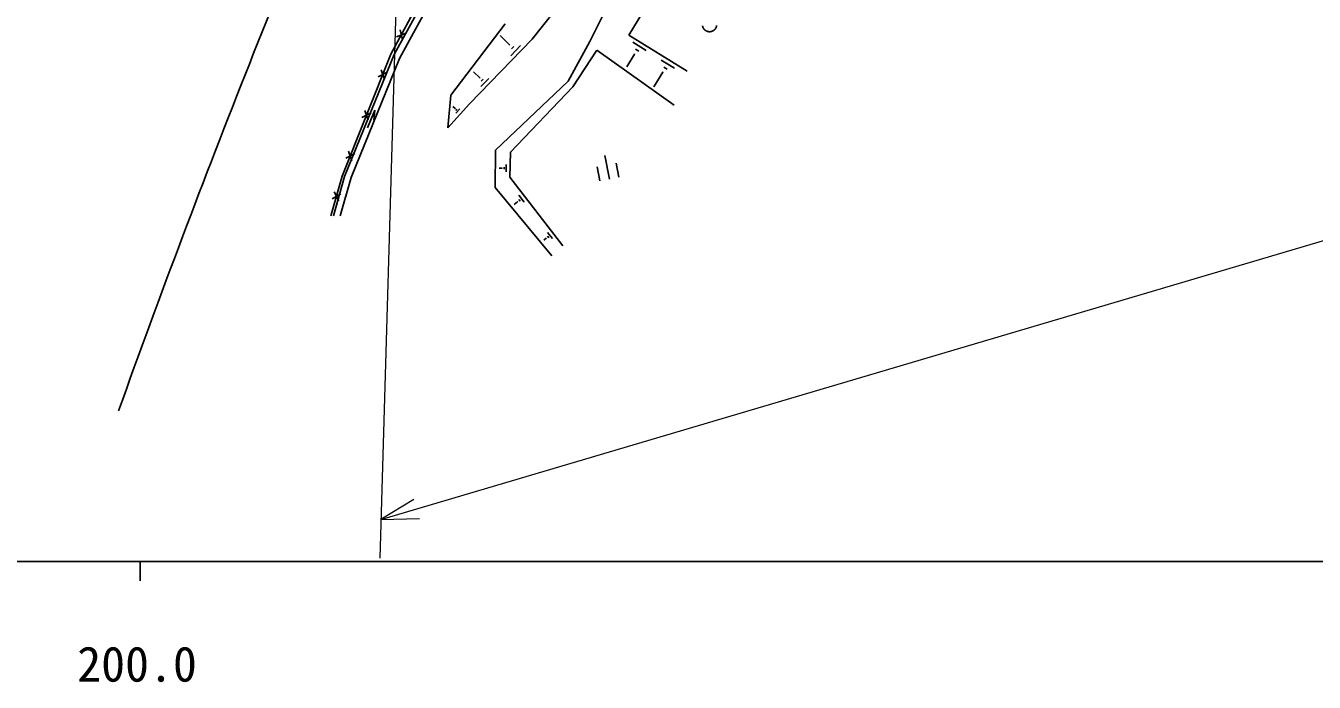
# Model space of a CAD drawing. Units: millimetres, scale not verified. Extents: x 40000 to 680000, y 20000 to 380000.
# Drawn here: x 262047 to 329168, y 198715 to 232889 of the extents above; entities that cross this region are included whole.
import ezdxf
from ezdxf.enums import TextEntityAlignment as Align

# ---------------------------------------------------------------- set-up
doc = ezdxf.new("R2010")
doc.units = ezdxf.units.MM
doc.header["$LTSCALE"] = 1000
for name, color, linetype, lineweight in [('M-BGD', 7, 'Continuous', 25), ('M-STR-HTXT', 7, 'Continuous', 13), ('M-TTL-BAND', 7, 'Continuous', 25)]:
    doc.layers.add(name, color=color, linetype=linetype, lineweight=lineweight)
doc.styles.add('ＭＳ ゴシック', font='')
doc.styles.get('ＭＳ ゴシック').set_extended_font_data('MS Gothic')

msp = doc.modelspace()

# ---------------------------------------------------------------- linework, layer by layer
at = {"layer": 'M-BGD'}
for p, q in [((288419, 232187), (294421, 239707)), ((281066, 231410), (283224, 235428)), ((281240, 231389), (283391, 235316)), ((283670, 235138), (281523, 231194)), ((295166, 235201), (293469, 232400)), ((291423, 232071), (292848, 234891)), ((284190, 229282), (287029, 232983)), ((281355, 232321), (281856, 232509)), ((281666, 232154), (281545, 232676)), ((287247, 231904), (286760, 232377)), ((293469, 232400), (296494, 230528)), ((285162, 228830), (288419, 232187)), ((287231, 231888), (287263, 231921)), ((287308, 231330), (287823, 231861)), ((287342, 231683), (287471, 231816)), ((290303, 229998), (291423, 232071)), ((291793, 231615), (290547, 229708)), ((295823, 228761), (291793, 231615)), ((293673, 232038), (294368, 231608)), ((293805, 231669), (293978, 231561)), ((278528, 225057), (281066, 231410)), ((281240, 231389), (278657, 225044)), ((281523, 231194), (278997, 224984)), ((293763, 231406), (293358, 230752)), ((293741, 231420), (293784, 231393)), ((295147, 231107), (295842, 230677)), ((280404, 230230), (280882, 230473)), ((280732, 230099), (280554, 230604)), ((285704, 230182), (285375, 230500)), ((295236, 230475), (294760, 229706)), ((295214, 230489), (295258, 230462)), ((295278, 230737), (295452, 230630)), ((285691, 230169), (285716, 230195)), ((285752, 229725), (286162, 230147)), ((285779, 230006), (285881, 230112)), ((286517, 226414), (290303, 229998)), ((287294, 226316), (290547, 229708)), ((284036, 227572), (284190, 229282)), ((279558, 228112), (280036, 228355)), ((279886, 227981), (279708, 228486)), ((280228, 228493), (279850, 227568)), ((280228, 228493), (280178, 227974)), ((284036, 227572), (285162, 228830)), ((284415, 228577), (284297, 228682)), ((284408, 228570), (284421, 228585)), ((284450, 228334), (284660, 228569)), ((284459, 228485), (284511, 228544)), ((278712, 225994), (279190, 226237)), ((279040, 225863), (278862, 226368)), ((286495, 224467), (286517, 226414)), ((287268, 225004), (287294, 226316)), ((287081, 225664), (287073, 225278)), ((291816, 225551), (291957, 224814)), ((292214, 226136), (292448, 224908)), ((292799, 225739), (292940, 225002)), ((277947, 223003), (278528, 225057)), ((278657, 225044), (278082, 222999)), ((278997, 224984), (278431, 222989)), ((286845, 225476), (286706, 225478)), ((286846, 225488), (286845, 225464)), ((286962, 225522), (286960, 225425)), ((290025, 221437), (287268, 225004)), ((278350, 223779), (278115, 224245)), ((289450, 220913), (286495, 224467)), ((278010, 223875), (278455, 224149)), ((287661, 223726), (287484, 223590)), ((287652, 223738), (287669, 223715)), ((287733, 223854), (287802, 223765)), ((287737, 224070), (288013, 223713)), ((289165, 221824), (289035, 221724)), ((289157, 221834), (289172, 221813)), ((289230, 221939), (289293, 221858)), ((289233, 222134), (289483, 221812))]:
    msp.add_line(p, q, dxfattribs=at)
msp.add_lwpolyline([(297298, 232895), (297299, 232888), (297300, 232882), (297301, 232876), (297303, 232869), (297304, 232863), (297306, 232856), (297308, 232850), (297310, 232844), (297312, 232838), (297314, 232831), (297316, 232825), (297319, 232819), (297321, 232813), (297324, 232807), (297326, 232801), (297329, 232795), (297332, 232789), (297335, 232783), (297338, 232777), (297341, 232772), (297344, 232766), (297348, 232760), (297351, 232755), (297355, 232749), (297358, 232744), (297362, 232738), (297366, 232733), (297370, 232728), (297374, 232723), (297378, 232718), (297382, 232713), (297387, 232708), (297391, 232703), (297395, 232698), (297400, 232693), (297405, 232689), (297409, 232684), (297414, 232680), (297419, 232675), (297424, 232671), (297429, 232667), (297434, 232662), (297439, 232658), (297444, 232654), (297450, 232651), (297455, 232647), (297461, 232643), (297466, 232640), (297472, 232636), (297477, 232633), (297483, 232629), (297489, 232626), (297494, 232623), (297500, 232620), (297506, 232617), (297512, 232615), (297518, 232612), (297524, 232609), (297530, 232607), (297536, 232604), (297543, 232602), (297549, 232600), (297555, 232598), (297561, 232596), (297568, 232594), (297574, 232593), (297580, 232591), (297587, 232590), (297593, 232588), (297600, 232587), (297606, 232586), (297613, 232585), (297619, 232584), (297626, 232583), (297632, 232582), (297639, 232582), (297645, 232581), (297652, 232581), (297658, 232581), (297665, 232581), (297671, 232581), (297678, 232581), (297685, 232581), (297691, 232581), (297698, 232582), (297704, 232582), (297711, 232583), (297717, 232584), (297724, 232585), (297730, 232586), (297737, 232587), (297743, 232588), (297749, 232590), (297756, 232591), (297762, 232593), (297769, 232595), (297775, 232596), (297781, 232598), (297787, 232600), (297794, 232602), (297800, 232605), (297806, 232607), (297812, 232610), (297818, 232612), (297824, 232615), (297830, 232618), (297836, 232620), (297842, 232623), (297847, 232627), (297853, 232630), (297859, 232633), (297864, 232636), (297870, 232640), (297876, 232644), (297881, 232647), (297886, 232651), (297892, 232655), (297897, 232659), (297902, 232663), (297907, 232667), (297912, 232671), (297917, 232676), (297922, 232680), (297927, 232684), (297931, 232689), (297936, 232694), (297941, 232698), (297945, 232703), (297949, 232708), (297954, 232713), (297958, 232718), (297962, 232723), (297966, 232728), (297970, 232734), (297974, 232739), (297978, 232744), (297981, 232750), (297985, 232755), (297988, 232761), (297992, 232767), (297995, 232772), (297998, 232778), (298001, 232784), (298004, 232790), (298007, 232796), (298010, 232802), (298012, 232808), (298015, 232814), (298017, 232820), (298020, 232826), (298022, 232832), (298024, 232838), (298026, 232845), (298028, 232851), (298030, 232857), (298031, 232863), (298033, 232870), (298034, 232876), (298036, 232883), (298037, 232889), (298038, 232896)], dxfattribs=at)
msp.add_arc((810020, 18179), 576970, 156.44888, 160.28251, dxfattribs=at)
at = {"layer": 'M-STR-HTXT'}
for p, q in [((280552, 207180), (497934, 271516)), ((281881, 252901), (280494, 205181)), ((282257, 208225), (280552, 207180)), ((280552, 207180), (282551, 207232))]:
    msp.add_line(p, q, dxfattribs=at)
at = {"layer": 'M-TTL-BAND'}
for p, q in [((40000, 205000), (579000, 205000)), ((268000, 205000), (268000, 204000))]:
    msp.add_line(p, q, dxfattribs=at)

# ---------------------------------------------------------------- texts
at = {"layer": 'M-TTL-BAND', "style": 'ＭＳ ゴシック'}
msp.add_text('200.0', height=1833, dxfattribs=at).set_placement((267844, 198195), align=Align.BOTTOM_CENTER)

doc.saveas('drawing.dxf')
